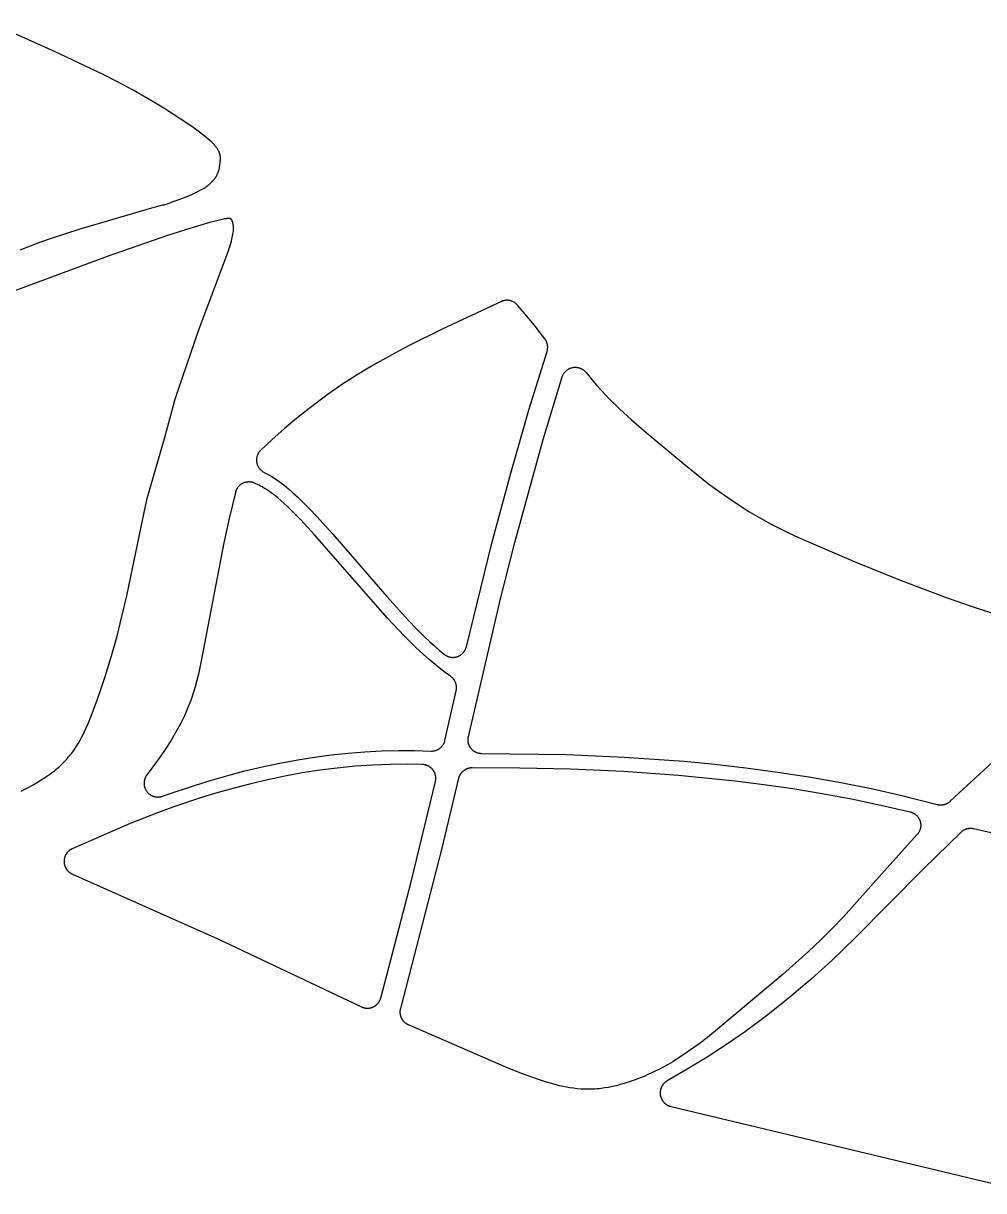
# Model space of a CAD drawing. Header units: metres. Extents: x 577 to 2051, y 432 to 1025.
# Drawn here: x 1091.5 to 1439.4, y 455.7 to 878.4 of the extents above; entities that cross this region are included whole.
import ezdxf

# ---------------------------------------------------------------- set-up
doc = ezdxf.new("R2010")
doc.units = ezdxf.units.M
doc.layers.add('lines', color=7, linetype='Continuous', true_color=0xffffff)

msp = doc.modelspace()

# ---------------------------------------------------------------- linework, layer by layer
at = {"layer": 'lines'}
for points in [[(1090.38, 796.42), (1094.03, 797.85), (1097.85, 799.26), (1101.69, 800.6), (1112.11, 803.96), (1138.09, 811.59), (1142.04, 812.66), (1142.32, 812.73), (1142.42, 812.75), (1142.45, 812.75), (1142.51, 812.76), (1142.52, 812.76), (1142.52, 812.76), (1142.53, 812.76), (1142.53, 812.77), (1142.54, 812.77), (1142.57, 812.77), (1142.64, 812.8), (1142.87, 812.88), (1143.97, 813.25), (1146.14, 813.99), (1149.24, 815.13), (1150.77, 815.74), (1152.28, 816.38), (1153.93, 817.14), (1154.75, 817.54), (1155.56, 817.96), (1156.26, 818.36), (1156.97, 818.78), (1157.31, 819), (1157.65, 819.22), (1157.99, 819.45), (1158.31, 819.69), (1158.58, 819.9), (1158.84, 820.11), (1159.1, 820.32), (1159.34, 820.55), (1159.59, 820.78), (1159.82, 821.01), (1160.05, 821.25), (1160.28, 821.51), (1160.46, 821.72), (1160.63, 821.94), (1160.8, 822.16), (1160.96, 822.39), (1161.12, 822.62), (1161.27, 822.86), (1161.41, 823.1), (1161.55, 823.35), (1161.66, 823.56), (1161.76, 823.78), (1161.86, 824), (1161.95, 824.21), (1162.04, 824.43), (1162.12, 824.65), (1162.2, 824.87), (1162.27, 825.09), (1162.33, 825.32), (1162.39, 825.54), (1162.45, 825.77), (1162.5, 826), (1162.55, 826.23), (1162.59, 826.46), (1162.67, 826.93), (1162.73, 827.34), (1162.77, 827.74), (1162.85, 828.56), (1162.87, 828.94), (1162.88, 829.13), (1162.89, 829.32), (1162.89, 829.51), (1162.89, 829.7), (1162.88, 829.89), (1162.87, 830.08), (1162.85, 830.28), (1162.82, 830.48), (1162.8, 830.58), (1162.79, 830.67), (1162.77, 830.77), (1162.75, 830.86), (1162.72, 830.96), (1162.7, 831.06), (1162.67, 831.15), (1162.65, 831.25), (1162.62, 831.34), (1162.58, 831.43), (1162.55, 831.53), (1162.52, 831.62), (1162.47, 831.74), (1162.42, 831.85), (1162.37, 831.97), (1162.32, 832.08), (1162.27, 832.19), (1162.21, 832.3), (1162.09, 832.51), (1161.97, 832.72), (1161.84, 832.93), (1161.7, 833.13), (1161.56, 833.33), (1161.35, 833.6), (1161.14, 833.87), (1160.92, 834.13), (1160.7, 834.38), (1160.47, 834.63), (1160.23, 834.88), (1159.75, 835.36), (1159.06, 836.01), (1158.34, 836.64), (1157.61, 837.25), (1156.87, 837.84), (1154.88, 839.36), (1152.84, 840.83), (1147.95, 844.15), (1142.36, 847.7), (1136.69, 851.11), (1131.3, 854.19), (1125.83, 857.15), (1120.39, 859.93), (1102.81, 868.26), (1080.08, 878.44)], [(1090.66, 600.36), (1092.05, 601.06), (1093.45, 601.79), (1094.85, 602.56), (1096.24, 603.36), (1097.61, 604.19), (1098.95, 605.05), (1100.26, 605.94), (1101.52, 606.84), (1102.73, 607.77), (1103.31, 608.24), (1103.87, 608.71), (1104.42, 609.19), (1104.95, 609.67), (1105.46, 610.15), (1105.96, 610.64), (1106.44, 611.13), (1106.9, 611.62), (1107.35, 612.12), (1107.78, 612.61), (1108.2, 613.12), (1108.61, 613.62), (1109, 614.13), (1109.38, 614.64), (1110.11, 615.66), (1110.79, 616.69), (1111.43, 617.73), (1112.03, 618.78), (1112.6, 619.83), (1113.14, 620.89), (1113.65, 621.96), (1114.14, 623.02), (1115.08, 625.16), (1116.81, 629.44), (1118.4, 633.68), (1119.84, 637.84), (1121.16, 641.85), (1123.45, 649.39), (1125.43, 656.51), (1127.22, 663.61), (1128.97, 671.14), (1135.34, 701.91), (1136.38, 706.31), (1137.51, 710.54), (1142.68, 728.11), (1145.24, 737.87), (1146.39, 741.94), (1147.67, 745.99), (1155.18, 767.76), (1164.41, 792.23), (1165.81, 796.19), (1166.39, 797.96), (1166.85, 799.54), (1167.04, 800.25), (1167.2, 800.91), (1167.32, 801.51), (1167.43, 802.07), (1167.51, 802.58), (1167.57, 803.05), (1167.61, 803.48), (1167.62, 803.68), (1167.63, 803.87), (1167.63, 804.05), (1167.64, 804.23), (1167.63, 804.39), (1167.63, 804.55), (1167.62, 804.7), (1167.61, 804.84), (1167.6, 804.97), (1167.59, 805.1), (1167.57, 805.23), (1167.55, 805.34), (1167.52, 805.56), (1167.48, 805.75), (1167.44, 805.93), (1167.36, 806.25), (1167.3, 806.51), (1167.26, 806.62), (1167.23, 806.72), (1167.2, 806.82), (1167.17, 806.9), (1167.15, 806.94), (1167.14, 806.97), (1167.12, 807.01), (1167.11, 807.04), (1167.09, 807.07), (1167.07, 807.11), (1167.06, 807.13), (1167.04, 807.16), (1167.03, 807.19), (1167.01, 807.21), (1166.99, 807.24), (1166.98, 807.26), (1166.96, 807.28), (1166.94, 807.31), (1166.92, 807.33), (1166.91, 807.35), (1166.89, 807.37), (1166.87, 807.39), (1166.85, 807.41), (1166.83, 807.43), (1166.81, 807.45), (1166.79, 807.47), (1166.77, 807.49), (1166.74, 807.51), (1166.72, 807.52), (1166.7, 807.54), (1166.67, 807.56), (1166.65, 807.57), (1166.62, 807.59), (1166.6, 807.61), (1166.57, 807.62), (1166.54, 807.63), (1166.51, 807.65), (1166.48, 807.66), (1166.45, 807.67), (1166.42, 807.68), (1166.38, 807.7), (1166.35, 807.71), (1166.31, 807.71), (1166.28, 807.72), (1166.24, 807.73), (1166.2, 807.74), (1166.16, 807.75), (1166.12, 807.75), (1166.07, 807.76), (1166.03, 807.76), (1165.98, 807.76), (1165.94, 807.77), (1165.89, 807.77), (1165.84, 807.77), (1165.73, 807.77), (1165.62, 807.76), (1165.5, 807.76), (1165.38, 807.75), (1165.25, 807.73), (1164.97, 807.69), (1164.66, 807.64), (1164.32, 807.58), (1163.55, 807.42), (1161.6, 806.96), (1158.99, 806.26), (1151.8, 804.14), (1143.7, 801.6), (1121.84, 794.03), (1083.76, 779.93)], [(1270.5, 776.41), (1270.39, 776.54), (1270.27, 776.66), (1270.14, 776.78), (1270.01, 776.9), (1269.88, 777.01), (1269.74, 777.12), (1269.6, 777.22), (1269.46, 777.32), (1269.31, 777.41), (1269.16, 777.5), (1269.01, 777.58), (1268.86, 777.65), (1268.7, 777.73), (1268.54, 777.79), (1268.37, 777.85), (1268.21, 777.91), (1268.04, 777.95), (1267.88, 778), (1267.71, 778.03), (1267.54, 778.07), (1267.36, 778.09), (1267.19, 778.11), (1267.02, 778.12), (1266.85, 778.13), (1266.67, 778.13), (1266.5, 778.13), (1266.33, 778.12), (1266.15, 778.1), (1265.98, 778.08), (1265.81, 778.05), (1265.64, 778.01), (1265.47, 777.97), (1265.31, 777.93), (1265.14, 777.88), (1264.98, 777.82), (1264.82, 777.75), (1264.66, 777.69)], [(1264.66, 777.69), (1243.21, 767.67), (1231.3, 761.73), (1226.28, 759.09), (1219.52, 755.38), (1215.77, 753.2), (1212.41, 751.16), (1209.37, 749.24), (1206.91, 747.6), (1201.89, 744.1), (1195, 738.97), (1190.57, 735.47), (1186.12, 731.74), (1181.52, 727.65), (1177.49, 723.87)], [(1280.49, 764.1), (1278.76, 766.4), (1276.63, 769.1), (1273.94, 772.38), (1270.5, 776.41)], [(1281.22, 759.62), (1281.27, 759.79), (1281.31, 759.95), (1281.35, 760.13), (1281.38, 760.3), (1281.41, 760.47), (1281.43, 760.64), (1281.44, 760.82), (1281.45, 760.99), (1281.45, 761.16), (1281.45, 761.34), (1281.44, 761.51), (1281.42, 761.69), (1281.4, 761.86), (1281.37, 762.03), (1281.34, 762.2), (1281.3, 762.37), (1281.25, 762.54), (1281.2, 762.71), (1281.14, 762.87), (1281.08, 763.03), (1281.01, 763.19), (1280.94, 763.35), (1280.86, 763.51), (1280.77, 763.66), (1280.68, 763.81), (1280.59, 763.95), (1280.49, 764.1)], [(1251.98, 652.68), (1261.2, 690.15), (1268.06, 715.57), (1274.79, 738.84), (1281.22, 759.62)], [(1286.68, 750.37), (1286.73, 750.52), (1286.79, 750.67), (1286.85, 750.83), (1286.92, 750.98), (1286.99, 751.13), (1287.07, 751.28), (1287.15, 751.42), (1287.24, 751.57), (1287.34, 751.71), (1287.44, 751.85), (1287.54, 751.99), (1287.65, 752.12), (1287.77, 752.25), (1287.88, 752.38), (1288.01, 752.5), (1288.14, 752.62), (1288.27, 752.73), (1288.4, 752.84), (1288.54, 752.94), (1288.69, 753.04), (1288.83, 753.13), (1288.98, 753.22), (1289.13, 753.3), (1289.28, 753.38), (1289.44, 753.45), (1289.59, 753.52), (1289.75, 753.58), (1289.91, 753.63), (1290.07, 753.68), (1290.22, 753.72), (1290.38, 753.76), (1290.54, 753.79), (1290.7, 753.82), (1290.86, 753.84), (1291.03, 753.86), (1291.19, 753.87), (1291.36, 753.88), (1291.53, 753.88), (1291.7, 753.87), (1291.87, 753.86), (1292.04, 753.84), (1292.21, 753.82), (1292.38, 753.79), (1292.55, 753.76), (1292.71, 753.72), (1292.88, 753.67), (1293.05, 753.62), (1293.21, 753.56), (1293.37, 753.49), (1293.53, 753.43), (1293.69, 753.35), (1293.84, 753.27), (1293.99, 753.19), (1294.14, 753.1), (1294.28, 753), (1294.42, 752.9), (1294.55, 752.8), (1294.69, 752.69), (1294.81, 752.58), (1294.93, 752.47), (1295.05, 752.35), (1295.16, 752.23), (1295.27, 752.11), (1295.37, 751.98)], [(1263.99, 668.55), (1269.54, 690.43), (1279.85, 727.71), (1286.68, 750.37)], [(1295.37, 751.98), (1297.95, 748.84), (1299.3, 747.27), (1300.72, 745.68), (1302.23, 744.06), (1303.85, 742.38), (1307.51, 738.8), (1311.87, 734.79), (1317.07, 730.22), (1330.72, 718.86), (1339.75, 711.69), (1343.12, 709.19), (1346.66, 706.66), (1350.4, 704.15), (1354.34, 701.65), (1358.49, 699.22), (1362.42, 697.08), (1366.5, 694.99), (1370.71, 692.95), (1375.04, 690.96), (1393.11, 683.26), (1409.52, 676.66), (1426.13, 670.4), (1434.52, 667.49), (1442.96, 664.75)], [(1177.49, 723.87), (1177.37, 723.75), (1177.25, 723.62), (1177.13, 723.49), (1177.02, 723.36), (1176.92, 723.22), (1176.82, 723.08), (1176.72, 722.93), (1176.63, 722.78), (1176.55, 722.63), (1176.47, 722.47), (1176.39, 722.32), (1176.32, 722.15), (1176.26, 721.99), (1176.2, 721.83), (1176.15, 721.66), (1176.11, 721.49), (1176.07, 721.32), (1176.03, 721.15), (1176.01, 720.98), (1175.98, 720.81), (1175.97, 720.63), (1175.96, 720.46), (1175.95, 720.29), (1175.96, 720.11), (1175.96, 719.94), (1175.98, 719.76), (1176, 719.59), (1176.03, 719.42), (1176.06, 719.25), (1176.1, 719.08), (1176.14, 718.91), (1176.19, 718.74), (1176.25, 718.58), (1176.31, 718.41), (1176.38, 718.25), (1176.45, 718.09), (1176.53, 717.94), (1176.61, 717.79), (1176.7, 717.64), (1176.8, 717.49), (1176.9, 717.35), (1177, 717.21), (1177.11, 717.07), (1177.22, 716.94), (1177.34, 716.81), (1177.46, 716.69), (1177.59, 716.57), (1177.72, 716.45), (1177.86, 716.34), (1177.99, 716.24), (1178.14, 716.13), (1178.28, 716.04), (1178.43, 715.95), (1178.58, 715.86), (1178.74, 715.78)], [(1178.74, 715.78), (1179.68, 715.3), (1180.61, 714.79), (1181.51, 714.26), (1182.4, 713.71), (1183.27, 713.13), (1184.14, 712.54), (1184.99, 711.91), (1185.83, 711.27), (1186.67, 710.6), (1187.5, 709.9), (1189.16, 708.45), (1190.83, 706.9), (1192.53, 705.25), (1195.12, 702.62), (1197.81, 699.78), (1203.56, 693.45), (1223.22, 670.81), (1229.92, 663.39), (1233.37, 659.76), (1236.88, 656.28), (1238.64, 654.6), (1240.41, 652.98), (1242.18, 651.43), (1243.95, 649.94)], [(1175.18, 711.93), (1175.02, 712), (1174.85, 712.06), (1174.69, 712.11), (1174.52, 712.16), (1174.35, 712.21), (1174.18, 712.24), (1174.01, 712.28), (1173.84, 712.3), (1173.67, 712.32), (1173.5, 712.34), (1173.32, 712.35), (1173.15, 712.35), (1172.97, 712.34), (1172.8, 712.33), (1172.63, 712.32), (1172.46, 712.3), (1172.28, 712.27), (1172.11, 712.24), (1171.94, 712.2), (1171.78, 712.15), (1171.61, 712.1), (1171.45, 712.04), (1171.28, 711.98), (1171.12, 711.91), (1170.97, 711.84), (1170.81, 711.76), (1170.66, 711.67), (1170.51, 711.58), (1170.37, 711.49), (1170.22, 711.39), (1170.09, 711.28), (1169.95, 711.17), (1169.82, 711.06), (1169.69, 710.94), (1169.57, 710.82), (1169.45, 710.69), (1169.34, 710.56), (1169.23, 710.42), (1169.12, 710.29), (1169.02, 710.14), (1168.93, 710), (1168.84, 709.85), (1168.76, 709.7), (1168.68, 709.54), (1168.6, 709.38), (1168.53, 709.22), (1168.47, 709.06), (1168.42, 708.9), (1168.36, 708.73), (1168.32, 708.56)], [(1246.24, 641.99), (1244.33, 643.33), (1243.24, 644.14), (1242.12, 645.01), (1240.63, 646.2), (1238.51, 647.99), (1236.4, 649.87), (1233.53, 652.56), (1229.42, 656.66), (1223.44, 663.06), (1197.03, 693.24), (1191.99, 698.67), (1189.63, 701.08), (1187.07, 703.57), (1186, 704.57), (1184.9, 705.54), (1183.86, 706.44), (1182.79, 707.3), (1181.75, 708.09), (1180.69, 708.85), (1180.16, 709.2), (1179.63, 709.55), (1179.09, 709.88), (1178.55, 710.21), (1178, 710.52), (1177.44, 710.83), (1176.88, 711.12), (1176.31, 711.41), (1175.74, 711.67), (1175.18, 711.93)], [(1168.32, 708.56), (1166.05, 699.14), (1164.08, 690.26), (1155.93, 647.54), (1154.89, 642.74), (1154.33, 640.42), (1153.71, 638.12), (1153.02, 635.84), (1152.25, 633.54), (1151.82, 632.38), (1151.37, 631.22), (1150.89, 630.04), (1150.38, 628.85), (1149.83, 627.65), (1149.25, 626.43), (1148.63, 625.19), (1147.97, 623.93), (1146.53, 621.33), (1144.9, 618.61), (1143.08, 615.77), (1141.04, 612.78), (1138.77, 609.62), (1136.26, 606.28)], [(1252.72, 620.04), (1263.98, 668.49), (1263.99, 668.55)], [(1243.95, 649.94), (1244.09, 649.84), (1244.22, 649.74), (1244.37, 649.64), (1244.51, 649.55), (1244.66, 649.46), (1244.81, 649.38), (1244.96, 649.3), (1245.12, 649.23), (1245.28, 649.17), (1245.44, 649.11), (1245.6, 649.05), (1245.77, 649), (1245.93, 648.96), (1246.1, 648.92), (1246.27, 648.89), (1246.44, 648.86), (1246.61, 648.84), (1246.78, 648.83), (1246.95, 648.82), (1247.12, 648.82), (1247.3, 648.82), (1247.47, 648.83), (1247.64, 648.85), (1247.81, 648.87), (1247.98, 648.89), (1248.15, 648.93), (1248.31, 648.96), (1248.48, 649.01), (1248.65, 649.06), (1248.81, 649.11), (1248.97, 649.17), (1249.13, 649.24), (1249.28, 649.31), (1249.44, 649.39), (1249.59, 649.47), (1249.73, 649.56), (1249.88, 649.65), (1250.02, 649.75), (1250.16, 649.85), (1250.29, 649.96), (1250.42, 650.07), (1250.55, 650.19), (1250.67, 650.31), (1250.79, 650.43), (1250.91, 650.56), (1251.01, 650.69), (1251.12, 650.83), (1251.22, 650.97), (1251.32, 651.11), (1251.41, 651.26), (1251.49, 651.4), (1251.57, 651.56), (1251.65, 651.71), (1251.72, 651.87), (1251.78, 652.03), (1251.84, 652.19), (1251.89, 652.35), (1251.94, 652.52), (1251.98, 652.68)], [(1483.54, 646.64), (1463.7, 629.65), (1444.19, 612.26), (1427.32, 596.68)], [(1248.31, 636.73), (1248.35, 636.9), (1248.38, 637.07), (1248.4, 637.24), (1248.42, 637.41), (1248.43, 637.58), (1248.44, 637.75), (1248.44, 637.93), (1248.43, 638.1), (1248.42, 638.27), (1248.4, 638.44), (1248.38, 638.61), (1248.35, 638.78), (1248.32, 638.94), (1248.28, 639.11), (1248.23, 639.28), (1248.18, 639.44), (1248.12, 639.6), (1248.06, 639.76), (1247.99, 639.92), (1247.92, 640.07), (1247.84, 640.22), (1247.75, 640.37), (1247.66, 640.52), (1247.57, 640.66), (1247.47, 640.8), (1247.37, 640.94), (1247.26, 641.07), (1247.15, 641.2), (1247.03, 641.33), (1246.91, 641.45), (1246.78, 641.56), (1246.65, 641.68), (1246.52, 641.78), (1246.38, 641.89), (1246.24, 641.99)], [(1244.22, 618.76), (1248.31, 636.73)], [(1239.09, 614.88), (1239.26, 614.88), (1239.43, 614.88), (1239.6, 614.88), (1239.77, 614.89), (1239.94, 614.91), (1240.11, 614.93), (1240.28, 614.96), (1240.45, 615), (1240.61, 615.04), (1240.78, 615.08), (1240.94, 615.13), (1241.1, 615.19), (1241.26, 615.25), (1241.41, 615.32), (1241.57, 615.4), (1241.72, 615.47), (1241.87, 615.56), (1242.01, 615.65), (1242.16, 615.74), (1242.29, 615.84), (1242.43, 615.94), (1242.56, 616.05), (1242.69, 616.16), (1242.82, 616.27), (1242.94, 616.39), (1243.05, 616.52), (1243.16, 616.65), (1243.27, 616.78), (1243.38, 616.91), (1243.47, 617.05), (1243.57, 617.2), (1243.66, 617.34), (1243.74, 617.49), (1243.82, 617.64), (1243.89, 617.79), (1243.96, 617.95), (1244.02, 618.11), (1244.08, 618.27), (1244.13, 618.43), (1244.18, 618.6), (1244.22, 618.76)], [(1257.6, 613.92), (1257.47, 613.93), (1257.33, 613.93), (1257.19, 613.94), (1257.05, 613.95), (1256.92, 613.97), (1256.78, 613.99), (1256.64, 614.02), (1256.5, 614.05), (1256.36, 614.08), (1256.23, 614.11), (1256.09, 614.16), (1255.96, 614.2), (1255.82, 614.25), (1255.69, 614.3), (1255.56, 614.36), (1255.43, 614.42), (1255.3, 614.48), (1255.18, 614.55), (1255.05, 614.62), (1254.93, 614.69), (1254.81, 614.77), (1254.69, 614.85), (1254.58, 614.93), (1254.47, 615.02), (1254.36, 615.11), (1254.25, 615.2), (1254.15, 615.3), (1254.05, 615.39), (1253.96, 615.49), (1253.86, 615.59), (1253.77, 615.7), (1253.69, 615.8), (1253.6, 615.91), (1253.52, 616.02), (1253.44, 616.13), (1253.37, 616.25), (1253.29, 616.37), (1253.22, 616.49), (1253.16, 616.61), (1253.1, 616.74), (1253.04, 616.87), (1252.98, 617), (1252.93, 617.13), (1252.88, 617.26), (1252.83, 617.4), (1252.79, 617.53), (1252.75, 617.67), (1252.72, 617.81), (1252.69, 617.95), (1252.66, 618.09), (1252.64, 618.23), (1252.62, 618.37), (1252.61, 618.51), (1252.6, 618.65), (1252.59, 618.8), (1252.59, 618.94), (1252.59, 619.08), (1252.6, 619.22), (1252.61, 619.36), (1252.62, 619.5), (1252.64, 619.63), (1252.66, 619.77), (1252.69, 619.9), (1252.72, 620.04)], [(1141.91, 598.52), (1142.88, 598.87), (1153.81, 602.55), (1159.61, 604.33), (1165.59, 606.04), (1171.74, 607.66), (1178.03, 609.17), (1184.44, 610.54), (1190.95, 611.76), (1196.98, 612.72), (1203.06, 613.52), (1209.15, 614.16), (1215.24, 614.65), (1221.3, 614.96), (1227.31, 615.11), (1233.25, 615.08), (1239.09, 614.88)], [(1422.59, 595.46), (1409.74, 598.7), (1399.21, 601.07), (1387.66, 603.37), (1376.06, 605.41), (1364.66, 607.17), (1353.22, 608.69), (1342.06, 609.97), (1330.87, 611.04), (1309.2, 612.6), (1288.4, 613.5), (1257.6, 613.92)], [(1236.09, 610.01), (1230.72, 610.12), (1224.4, 610.06), (1218.08, 609.81), (1211.65, 609.36), (1205.24, 608.74), (1198.86, 607.93), (1192.5, 606.95), (1186.24, 605.8), (1180.02, 604.49), (1173.94, 603.06), (1167.9, 601.49), (1162.12, 599.86), (1156.38, 598.12), (1145.68, 594.56), (1140.12, 592.55), (1130.16, 588.64), (1109.17, 579.47)], [(1240.79, 603.88), (1240.82, 604.01), (1240.84, 604.14), (1240.86, 604.27), (1240.88, 604.41), (1240.9, 604.54), (1240.91, 604.68), (1240.92, 604.82), (1240.92, 604.95), (1240.92, 605.09), (1240.91, 605.23), (1240.91, 605.37), (1240.89, 605.51), (1240.88, 605.65), (1240.86, 605.79), (1240.83, 605.93), (1240.81, 606.06), (1240.78, 606.2), (1240.74, 606.33), (1240.7, 606.47), (1240.66, 606.6), (1240.61, 606.73), (1240.56, 606.86), (1240.51, 606.99), (1240.45, 607.12), (1240.39, 607.24), (1240.33, 607.37), (1240.26, 607.49), (1240.19, 607.6), (1240.12, 607.72), (1240.05, 607.83), (1239.97, 607.94), (1239.89, 608.05), (1239.81, 608.15), (1239.72, 608.26), (1239.63, 608.36), (1239.54, 608.46), (1239.44, 608.56), (1239.34, 608.65), (1239.24, 608.74), (1239.14, 608.83), (1239.03, 608.92), (1238.92, 609.01), (1238.81, 609.09), (1238.69, 609.17), (1238.58, 609.24), (1238.46, 609.32), (1238.33, 609.39), (1238.21, 609.45), (1238.09, 609.51), (1237.96, 609.57), (1237.83, 609.63), (1237.7, 609.68), (1237.57, 609.73), (1237.44, 609.77), (1237.3, 609.81), (1237.17, 609.85), (1237.04, 609.88), (1236.9, 609.91), (1236.77, 609.94), (1236.63, 609.96), (1236.5, 609.98), (1236.36, 609.99), (1236.23, 610), (1236.09, 610.01)], [(1249.27, 605.04), (1249.3, 605.14), (1249.32, 605.23), (1249.35, 605.33), (1249.38, 605.42), (1249.41, 605.52), (1249.44, 605.61), (1249.48, 605.7), (1249.51, 605.8), (1249.55, 605.89), (1249.59, 605.99), (1249.64, 606.08), (1249.68, 606.17), (1249.73, 606.26), (1249.78, 606.36), (1249.83, 606.45), (1249.89, 606.54), (1249.94, 606.63), (1250, 606.72), (1250.06, 606.8), (1250.13, 606.89), (1250.19, 606.97), (1250.26, 607.06), (1250.33, 607.14), (1250.4, 607.22), (1250.47, 607.3), (1250.54, 607.38), (1250.62, 607.46), (1250.7, 607.53), (1250.78, 607.61), (1250.86, 607.68), (1250.94, 607.75), (1251.02, 607.82), (1251.11, 607.89), (1251.2, 607.95), (1251.28, 608.01), (1251.37, 608.08), (1251.46, 608.13), (1251.56, 608.19), (1251.65, 608.25), (1251.74, 608.3), (1251.84, 608.35), (1251.93, 608.4), (1252.03, 608.44), (1252.13, 608.49), (1252.23, 608.53), (1252.33, 608.57), (1252.42, 608.61), (1252.52, 608.64), (1252.62, 608.68), (1252.72, 608.71), (1252.82, 608.74), (1252.93, 608.76), (1253.03, 608.79), (1253.13, 608.81), (1253.23, 608.83), (1253.33, 608.85), (1253.43, 608.86), (1253.53, 608.87), (1253.63, 608.89), (1253.73, 608.9), (1253.83, 608.9), (1253.92, 608.91), (1254.02, 608.91), (1254.12, 608.91)], [(1254.12, 608.91), (1271.42, 608.86), (1289.75, 608.46), (1308.94, 607.61), (1328.86, 606.2), (1349.35, 604.12), (1359.76, 602.8), (1370.27, 601.28), (1380.84, 599.53), (1391.47, 597.55), (1402.12, 595.33), (1412.79, 592.84)], [(1136.26, 606.28), (1136.16, 606.14), (1136.06, 606), (1135.96, 605.85), (1135.88, 605.7), (1135.79, 605.55), (1135.71, 605.39), (1135.64, 605.23), (1135.58, 605.07), (1135.51, 604.91), (1135.46, 604.75), (1135.41, 604.58), (1135.37, 604.41), (1135.33, 604.24), (1135.29, 604.07), (1135.27, 603.9), (1135.25, 603.73), (1135.23, 603.55), (1135.23, 603.38), (1135.22, 603.21), (1135.23, 603.03), (1135.24, 602.86), (1135.25, 602.69), (1135.28, 602.51), (1135.3, 602.34), (1135.34, 602.17), (1135.38, 602), (1135.42, 601.84), (1135.47, 601.67), (1135.53, 601.51), (1135.59, 601.34), (1135.66, 601.18), (1135.74, 601.03), (1135.81, 600.87), (1135.9, 600.72), (1135.99, 600.57), (1136.08, 600.43), (1136.18, 600.28), (1136.29, 600.15), (1136.4, 600.01), (1136.51, 599.88), (1136.63, 599.75), (1136.75, 599.63), (1136.88, 599.51), (1137.01, 599.4), (1137.15, 599.29), (1137.29, 599.19), (1137.43, 599.09), (1137.57, 598.99), (1137.72, 598.9), (1137.87, 598.82), (1138.03, 598.74), (1138.19, 598.66), (1138.35, 598.6), (1138.51, 598.53), (1138.67, 598.48), (1138.84, 598.43), (1139.01, 598.38), (1139.18, 598.34), (1139.35, 598.31), (1139.52, 598.28), (1139.69, 598.26), (1139.86, 598.24), (1140.04, 598.23), (1140.21, 598.23), (1140.38, 598.23), (1140.56, 598.24), (1140.73, 598.26), (1140.9, 598.28), (1141.07, 598.3), (1141.24, 598.34), (1141.41, 598.37), (1141.58, 598.42), (1141.75, 598.47), (1141.91, 598.52)], [(1228.21, 521.61), (1243.16, 579.23), (1249.27, 605.04)], [(1220.96, 525.43), (1232.01, 567.46), (1240.79, 603.88)], [(1427.32, 596.68), (1427.21, 596.58), (1427.09, 596.48), (1426.97, 596.38), (1426.85, 596.28), (1426.72, 596.19), (1426.59, 596.1), (1426.45, 596.02), (1426.32, 595.93), (1426.17, 595.86), (1426.03, 595.79), (1425.88, 595.72), (1425.73, 595.65), (1425.58, 595.6), (1425.43, 595.54), (1425.27, 595.49), (1425.11, 595.45), (1424.96, 595.41), (1424.8, 595.38), (1424.64, 595.35), (1424.47, 595.33), (1424.31, 595.31), (1424.15, 595.3), (1423.99, 595.29), (1423.83, 595.29), (1423.67, 595.3), (1423.51, 595.3), (1423.35, 595.32), (1423.2, 595.34), (1423.04, 595.36), (1422.89, 595.39), (1422.74, 595.42), (1422.59, 595.46)], [(1412.79, 592.84), (1412.94, 592.8), (1413.1, 592.76), (1413.25, 592.71), (1413.4, 592.65), (1413.55, 592.59), (1413.69, 592.53), (1413.84, 592.46), (1413.99, 592.38), (1414.13, 592.3), (1414.27, 592.21), (1414.41, 592.12), (1414.54, 592.03), (1414.68, 591.93), (1414.81, 591.82), (1414.93, 591.71), (1415.06, 591.6), (1415.17, 591.48), (1415.29, 591.36), (1415.4, 591.24), (1415.5, 591.11), (1415.61, 590.98), (1415.7, 590.84), (1415.8, 590.71), (1415.88, 590.57), (1415.96, 590.43), (1416.04, 590.28), (1416.11, 590.14), (1416.18, 589.99), (1416.24, 589.85), (1416.3, 589.7), (1416.35, 589.55), (1416.4, 589.4), (1416.44, 589.25), (1416.48, 589.1), (1416.51, 588.94), (1416.54, 588.78), (1416.56, 588.62), (1416.58, 588.46), (1416.59, 588.3), (1416.6, 588.14), (1416.6, 587.97), (1416.6, 587.81), (1416.59, 587.64), (1416.58, 587.48), (1416.56, 587.31), (1416.53, 587.15), (1416.5, 586.98), (1416.46, 586.82), (1416.42, 586.66), (1416.38, 586.5), (1416.32, 586.34), (1416.27, 586.19), (1416.2, 586.03), (1416.14, 585.88), (1416.07, 585.73), (1415.99, 585.59), (1415.91, 585.44), (1415.82, 585.31), (1415.73, 585.17), (1415.64, 585.04), (1415.55, 584.91), (1415.45, 584.79), (1415.34, 584.67), (1415.24, 584.55)], [(1415.24, 584.55), (1407.44, 576), (1388.61, 554.86), (1384.69, 550.77), (1380.36, 546.47), (1375.93, 542.27), (1366.82, 534.12), (1342.29, 513.57), (1339.32, 511.19), (1336.3, 508.87), (1333.21, 506.61), (1330.04, 504.44), (1328.41, 503.39), (1326.75, 502.37), (1325.06, 501.38), (1323.33, 500.42), (1321.97, 499.7), (1320.59, 499.01), (1319.19, 498.34), (1317.78, 497.69), (1316.35, 497.07), (1314.92, 496.48), (1313.49, 495.93), (1312.05, 495.41), (1310.61, 494.92), (1309.18, 494.47), (1307.75, 494.06), (1306.34, 493.69), (1304.93, 493.36), (1303.54, 493.08), (1302.17, 492.85), (1300.83, 492.66), (1300.06, 492.57), (1299.29, 492.5), (1298.54, 492.45), (1297.79, 492.41), (1297.06, 492.39), (1296.33, 492.38), (1295.61, 492.38), (1294.89, 492.4), (1293.49, 492.47), (1292.13, 492.58), (1290.79, 492.74), (1289.49, 492.93), (1288.22, 493.15), (1286.98, 493.4), (1285.78, 493.68), (1284.6, 493.97), (1282.36, 494.6), (1280.25, 495.24), (1277.37, 496.18), (1274.76, 497.09), (1272.37, 497.97), (1270.19, 498.82), (1266.32, 500.42), (1230.99, 515.71)], [(1431.2, 585.48), (1417.56, 572.27), (1392.88, 547.26), (1384.46, 539.13), (1376.94, 532.31), (1369.2, 525.73), (1361.25, 519.4), (1353.09, 513.35), (1346.2, 508.57), (1339.18, 503.99), (1332.03, 499.61), (1324.76, 495.42)], [(1435.66, 586.74), (1435.52, 586.77), (1435.37, 586.79), (1435.23, 586.81), (1435.08, 586.83), (1434.93, 586.84), (1434.78, 586.84), (1434.63, 586.85), (1434.48, 586.84), (1434.33, 586.84), (1434.18, 586.82), (1434.03, 586.81), (1433.88, 586.79), (1433.73, 586.76), (1433.58, 586.73), (1433.43, 586.7), (1433.28, 586.66), (1433.13, 586.61), (1432.99, 586.57), (1432.84, 586.51), (1432.7, 586.46), (1432.56, 586.39), (1432.42, 586.33), (1432.29, 586.26), (1432.15, 586.19), (1432.03, 586.11), (1431.9, 586.03), (1431.77, 585.95), (1431.65, 585.86), (1431.54, 585.77), (1431.42, 585.68), (1431.31, 585.58), (1431.2, 585.48)], [(1577.08, 531.35), (1533.1, 555.44), (1525.93, 559.01), (1518.53, 562.42), (1510.83, 565.68), (1502.66, 568.8), (1493.89, 571.84), (1484.35, 574.82), (1473.9, 577.76), (1462.4, 580.71), (1435.66, 586.74)], [(1109.17, 579.47), (1109.02, 579.4), (1108.86, 579.32), (1108.79, 579.28), (1108.71, 579.24), (1108.63, 579.19), (1108.56, 579.14), (1108.48, 579.1), (1108.41, 579.05), (1108.34, 579), (1108.26, 578.94), (1108.19, 578.89), (1108.12, 578.83), (1108.05, 578.78), (1107.98, 578.72), (1107.91, 578.66), (1107.84, 578.6), (1107.78, 578.53), (1107.71, 578.47), (1107.65, 578.41), (1107.58, 578.34), (1107.52, 578.27), (1107.46, 578.2), (1107.4, 578.13), (1107.34, 578.06), (1107.28, 577.99), (1107.23, 577.91), (1107.17, 577.84), (1107.12, 577.76), (1107.07, 577.69), (1107.02, 577.61), (1106.97, 577.53), (1106.92, 577.45), (1106.87, 577.37), (1106.83, 577.29), (1106.79, 577.21), (1106.74, 577.12), (1106.7, 577.04), (1106.67, 576.96), (1106.63, 576.87), (1106.59, 576.79), (1106.56, 576.7), (1106.53, 576.61), (1106.5, 576.53), (1106.47, 576.44), (1106.44, 576.35), (1106.42, 576.27), (1106.39, 576.18), (1106.37, 576.09), (1106.35, 576), (1106.33, 575.92), (1106.31, 575.83), (1106.3, 575.74), (1106.29, 575.65), (1106.27, 575.56), (1106.26, 575.48), (1106.25, 575.39), (1106.25, 575.3), (1106.24, 575.21), (1106.23, 575.04), (1106.23, 574.87), (1106.24, 574.7), (1106.25, 574.53), (1106.25, 574.44), (1106.26, 574.35), (1106.27, 574.26), (1106.29, 574.18), (1106.3, 574.09), (1106.32, 574), (1106.33, 573.91), (1106.35, 573.83), (1106.37, 573.74), (1106.39, 573.65), (1106.42, 573.56), (1106.44, 573.48), (1106.47, 573.39), (1106.5, 573.3), (1106.53, 573.22), (1106.56, 573.13), (1106.59, 573.05), (1106.63, 572.96), (1106.67, 572.88), (1106.71, 572.79), (1106.75, 572.71), (1106.79, 572.63), (1106.83, 572.54), (1106.87, 572.46), (1106.92, 572.38), (1106.97, 572.3), (1107.02, 572.22), (1107.07, 572.15), (1107.12, 572.07), (1107.17, 571.99), (1107.23, 571.92), (1107.29, 571.85), (1107.34, 571.77), (1107.4, 571.7), (1107.46, 571.63), (1107.52, 571.56), (1107.59, 571.49), (1107.65, 571.43), (1107.72, 571.36), (1107.78, 571.3), (1107.85, 571.24), (1107.92, 571.17), (1107.99, 571.11), (1108.05, 571.06), (1108.13, 571), (1108.2, 570.94), (1108.27, 570.89), (1108.34, 570.84), (1108.42, 570.79), (1108.49, 570.74), (1108.56, 570.69), (1108.64, 570.64), (1108.72, 570.6), (1108.79, 570.55), (1108.87, 570.51), (1108.95, 570.47), (1109.1, 570.39), (1109.26, 570.32)], [(1109.26, 570.32), (1161.89, 546.91), (1213.95, 522.26)], [(1213.95, 522.26), (1214.07, 522.21), (1214.19, 522.15), (1214.32, 522.1), (1214.45, 522.05), (1214.57, 522.01), (1214.7, 521.97), (1214.84, 521.93), (1214.97, 521.9), (1215.1, 521.87), (1215.24, 521.84), (1215.38, 521.82), (1215.51, 521.8), (1215.65, 521.78), (1215.79, 521.77), (1215.93, 521.76), (1216.07, 521.76), (1216.21, 521.76), (1216.35, 521.76), (1216.49, 521.77), (1216.62, 521.78), (1216.76, 521.8), (1216.9, 521.82), (1217.04, 521.84), (1217.17, 521.87), (1217.31, 521.9), (1217.44, 521.93), (1217.57, 521.97), (1217.7, 522.01), (1217.83, 522.05), (1217.95, 522.1), (1218.08, 522.15), (1218.2, 522.2), (1218.32, 522.26), (1218.44, 522.32), (1218.56, 522.38), (1218.68, 522.45), (1218.79, 522.52), (1218.91, 522.59), (1219.02, 522.67), (1219.13, 522.75), (1219.24, 522.84), (1219.35, 522.92), (1219.45, 523.01), (1219.55, 523.11), (1219.65, 523.2), (1219.75, 523.3), (1219.85, 523.4), (1219.94, 523.51), (1220.03, 523.62), (1220.11, 523.72), (1220.2, 523.84), (1220.28, 523.95), (1220.35, 524.07), (1220.43, 524.18), (1220.5, 524.3), (1220.56, 524.42), (1220.62, 524.55), (1220.68, 524.67), (1220.74, 524.8), (1220.79, 524.92), (1220.84, 525.05), (1220.88, 525.17), (1220.92, 525.3), (1220.96, 525.43)], [(1230.99, 515.71), (1230.9, 515.75), (1230.81, 515.8), (1230.71, 515.85), (1230.62, 515.9), (1230.53, 515.95), (1230.44, 516), (1230.35, 516.06), (1230.26, 516.12), (1230.17, 516.18), (1230.08, 516.24), (1229.99, 516.3), (1229.91, 516.37), (1229.82, 516.44), (1229.74, 516.51), (1229.65, 516.59), (1229.57, 516.66), (1229.49, 516.74), (1229.41, 516.82), (1229.33, 516.91), (1229.26, 516.99), (1229.19, 517.08), (1229.11, 517.17), (1229.04, 517.26), (1228.97, 517.35), (1228.91, 517.44), (1228.84, 517.54), (1228.78, 517.64), (1228.72, 517.74), (1228.66, 517.84), (1228.61, 517.94), (1228.55, 518.04), (1228.5, 518.15), (1228.46, 518.25), (1228.41, 518.36), (1228.37, 518.46), (1228.33, 518.57), (1228.29, 518.68), (1228.25, 518.79), (1228.22, 518.9), (1228.19, 519.01), (1228.16, 519.13), (1228.13, 519.24), (1228.11, 519.35), (1228.09, 519.46), (1228.07, 519.57), (1228.06, 519.69), (1228.05, 519.8), (1228.04, 519.91), (1228.03, 520.02), (1228.03, 520.13), (1228.02, 520.24), (1228.03, 520.35), (1228.03, 520.46), (1228.03, 520.57), (1228.04, 520.68), (1228.05, 520.79), (1228.06, 520.9), (1228.08, 521), (1228.09, 521.11), (1228.11, 521.21), (1228.13, 521.31), (1228.15, 521.41), (1228.18, 521.51), (1228.21, 521.61)], [(1324.76, 495.42), (1324.68, 495.38), (1324.6, 495.33), (1324.53, 495.29), (1324.45, 495.24), (1324.38, 495.19), (1324.3, 495.14), (1324.23, 495.08), (1324.15, 495.03), (1324.08, 494.97), (1324.01, 494.91), (1323.94, 494.85), (1323.86, 494.79), (1323.8, 494.73), (1323.73, 494.66), (1323.66, 494.6), (1323.59, 494.53), (1323.53, 494.46), (1323.46, 494.39), (1323.4, 494.32), (1323.34, 494.24), (1323.28, 494.17), (1323.22, 494.09), (1323.16, 494.01), (1323.1, 493.94), (1323.05, 493.86), (1322.99, 493.77), (1322.94, 493.69), (1322.89, 493.61), (1322.84, 493.52), (1322.8, 493.44), (1322.75, 493.35), (1322.71, 493.27), (1322.66, 493.18), (1322.62, 493.09), (1322.58, 493), (1322.55, 492.91), (1322.51, 492.82), (1322.48, 492.73), (1322.45, 492.64), (1322.42, 492.54), (1322.39, 492.45), (1322.36, 492.36), (1322.34, 492.27), (1322.32, 492.17), (1322.3, 492.08), (1322.28, 491.98), (1322.26, 491.89), (1322.25, 491.8), (1322.23, 491.7), (1322.22, 491.61), (1322.21, 491.51), (1322.2, 491.42), (1322.2, 491.33), (1322.19, 491.23), (1322.19, 491.14), (1322.19, 491.05), (1322.19, 490.96), (1322.19, 490.86), (1322.2, 490.77), (1322.21, 490.68), (1322.21, 490.59), (1322.22, 490.5), (1322.23, 490.41), (1322.24, 490.32), (1322.26, 490.24), (1322.27, 490.15), (1322.29, 490.06), (1322.31, 489.97), (1322.33, 489.88), (1322.35, 489.79), (1322.38, 489.71), (1322.4, 489.62), (1322.43, 489.53), (1322.46, 489.44), (1322.49, 489.35), (1322.52, 489.26), (1322.56, 489.18), (1322.59, 489.09), (1322.63, 489), (1322.67, 488.92), (1322.71, 488.83), (1322.76, 488.75), (1322.8, 488.66), (1322.85, 488.58), (1322.9, 488.49), (1322.95, 488.41), (1323, 488.33), (1323.05, 488.25), (1323.11, 488.17), (1323.17, 488.09), (1323.22, 488.01), (1323.28, 487.94), (1323.35, 487.86), (1323.41, 487.79), (1323.47, 487.71), (1323.54, 487.64), (1323.61, 487.57), (1323.67, 487.5), (1323.74, 487.43), (1323.82, 487.37), (1323.89, 487.3), (1323.96, 487.24), (1324.04, 487.18), (1324.11, 487.12), (1324.19, 487.06), (1324.27, 487), (1324.35, 486.95), (1324.43, 486.89), (1324.51, 486.84), (1324.59, 486.79), (1324.67, 486.74), (1324.75, 486.69), (1324.84, 486.65), (1324.92, 486.6), (1325, 486.56), (1325.09, 486.52), (1325.17, 486.48), (1325.26, 486.44), (1325.35, 486.41), (1325.43, 486.38), (1325.52, 486.34), (1325.61, 486.31), (1325.69, 486.29), (1325.78, 486.26), (1325.87, 486.23), (1325.95, 486.21), (1326.04, 486.19), (1326.13, 486.17)], [(1326.13, 486.17), (1453.4, 455.67)]]:
    msp.add_lwpolyline(points, dxfattribs=at)

doc.saveas('drawing.dxf')
